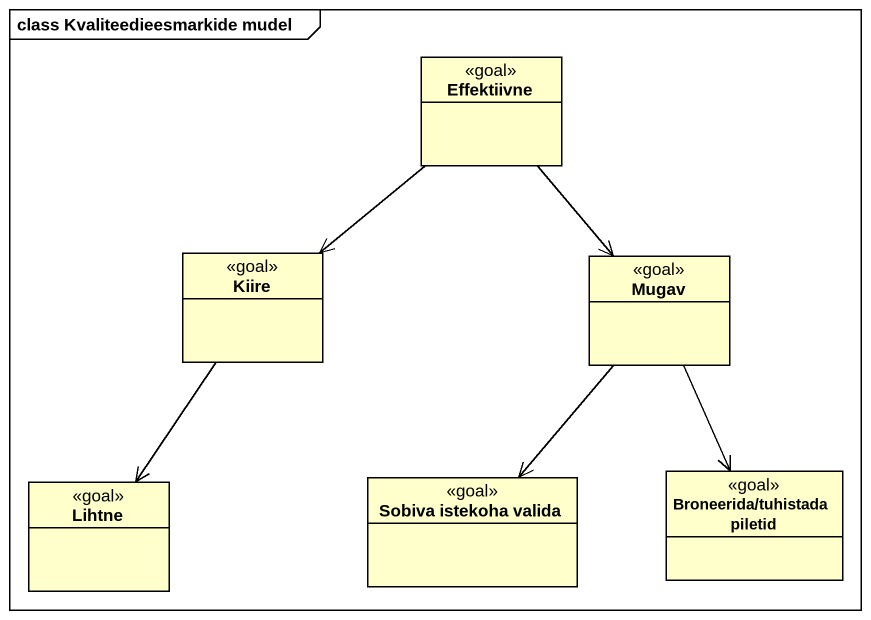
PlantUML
@startuml
mainframe class Kvaliteedieesmarkide mudel
hide circle
hide empty members
class Effektiivne <<goal>>
class Kiire <<goal>>
class Mugav <<goal>>
class "Sobiva istekoha valida" as Sobiva_istekoha_valida <<goal>>
class "Broneerida/tuhistada piletid" as Broneerida_tuhistada_piletid <<goal>>
class Lihtne <<goal>>
Effektiivne --> Kiire
Effektiivne --> Mugav
Kiire --> Lihtne
Mugav --> Sobiva_istekoha_valida
Mugav --> Broneerida_tuhistada_piletid
@enduml
